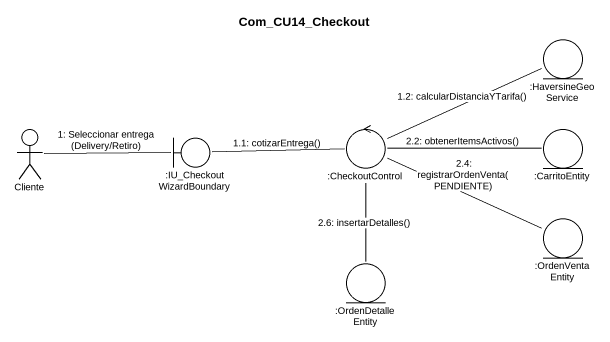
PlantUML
@startuml
title Com_CU14_Checkout
entity ":HaversineGeoService" as HaversineGeoService
actor Cliente
boundary ":IU_CheckoutWizardBoundary" as IU_CheckoutWizardBoundary
control ":CheckoutControl" as CheckoutControl
entity ":CarritoEntity" as CarritoEntity
entity ":OrdenVentaEntity" as OrdenVentaEntity
entity ":OrdenDetalleEntity" as OrdenDetalleEntity
Cliente -right- IU_CheckoutWizardBoundary : 1: Seleccionar entrega (Delivery/Retiro)
IU_CheckoutWizardBoundary -right- CheckoutControl : 1.1: cotizarEntrega()
CheckoutControl -right- HaversineGeoService : 1.2: calcularDistanciaYTarifa()
CheckoutControl -right- CarritoEntity : 2.2: obtenerItemsActivos()
CheckoutControl -right- OrdenVentaEntity : 2.4: registrarOrdenVenta(PENDIENTE)
CheckoutControl -- OrdenDetalleEntity : 2.6: insertarDetalles()
@enduml
